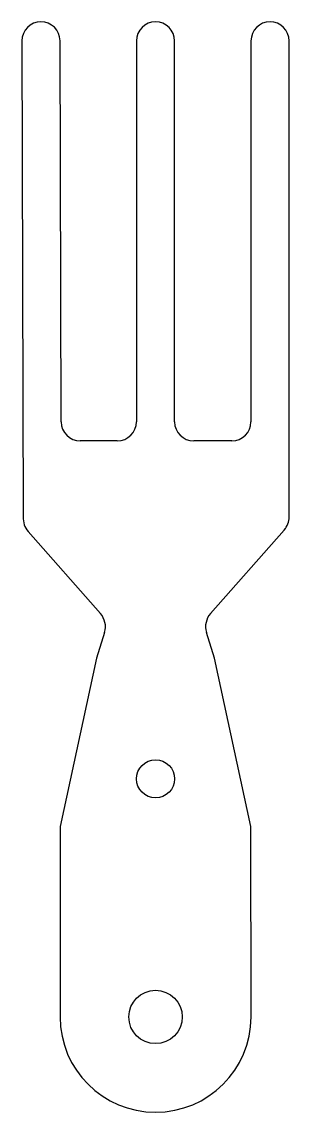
# Model space of a CAD drawing. Header units: millimetres. Extents: x 38.2 to 52.2, y -22.4 to 34.9.
import ezdxf

# ---------------------------------------------------------------- set-up
doc = ezdxf.new("R2010")
doc.units = ezdxf.units.MM
doc.layers.get('0').update_dxf_attribs({"true_color": 0xffffff})

msp = doc.modelspace()

# ---------------------------------------------------------------- linework, layer by layer
at = {"color": 7, "linetype": 'Continuous', "lineweight": 25, "true_color": 0xffffff}
for p, q in [((38.206, 33.853), (38.279, 8.855)), ((40.264, 13.85), (40.206, 33.859)), ((44.206, 33.853), (44.206, 13.853)), ((46.206, 13.852), (46.206, 33.853)), ((50.206, 33.853), (50.206, 13.852)), ((52.206, 8.855), (52.206, 33.853)), ((43.206, 12.853), (41.262, 12.853)), ((49.206, 12.853), (47.206, 12.853)), ((38.534, 8.098), (42.325, 3.784)), ((48.087, 3.784), (51.948, 8.171)), ((42.535, 2.792), (42.112, 1.437)), ((48.299, 1.436), (47.876, 2.792)), ((42.112, 1.437), (40.207, -7.393)), ((50.207, -7.392), (48.299, 1.436)), ((40.207, -7.393), (40.209, -17.393)), ((50.209, -17.393), (50.207, -7.392))]:
    msp.add_line(p, q, dxfattribs=at)
for centre, radius in [((45.209, -4.893), 1), ((45.209, -17.393), 1.4)]:
    msp.add_circle(centre, radius, dxfattribs=at)
for centre, radius, start, end in [((39.206, 33.853), 1, 0.3339, 180), ((45.206, 33.853), 1, 0, 180), ((51.206, 33.853), 1, 0, 180), ((41.264, 13.853), 1, 180.167, 269.8503), ((43.206, 13.853), 1, 270, 0), ((47.206, 13.853), 1, 180.0887, 270), ((49.206, 13.853), 1, 270, 359.9113), ((39.311, 8.781), 1.035, 175.8889, 221.3056), ((51.171, 8.855), 1.035, 318.6574, 0), ((41.547, 3.101), 1.035, 342.673, 41.3056), ((48.864, 3.1), 1.035, 138.6574, 197.2979), ((45.209, -17.393), 5, 180, 0)]:
    msp.add_arc(centre, radius, start, end, dxfattribs=at)

doc.saveas('drawing.dxf')
